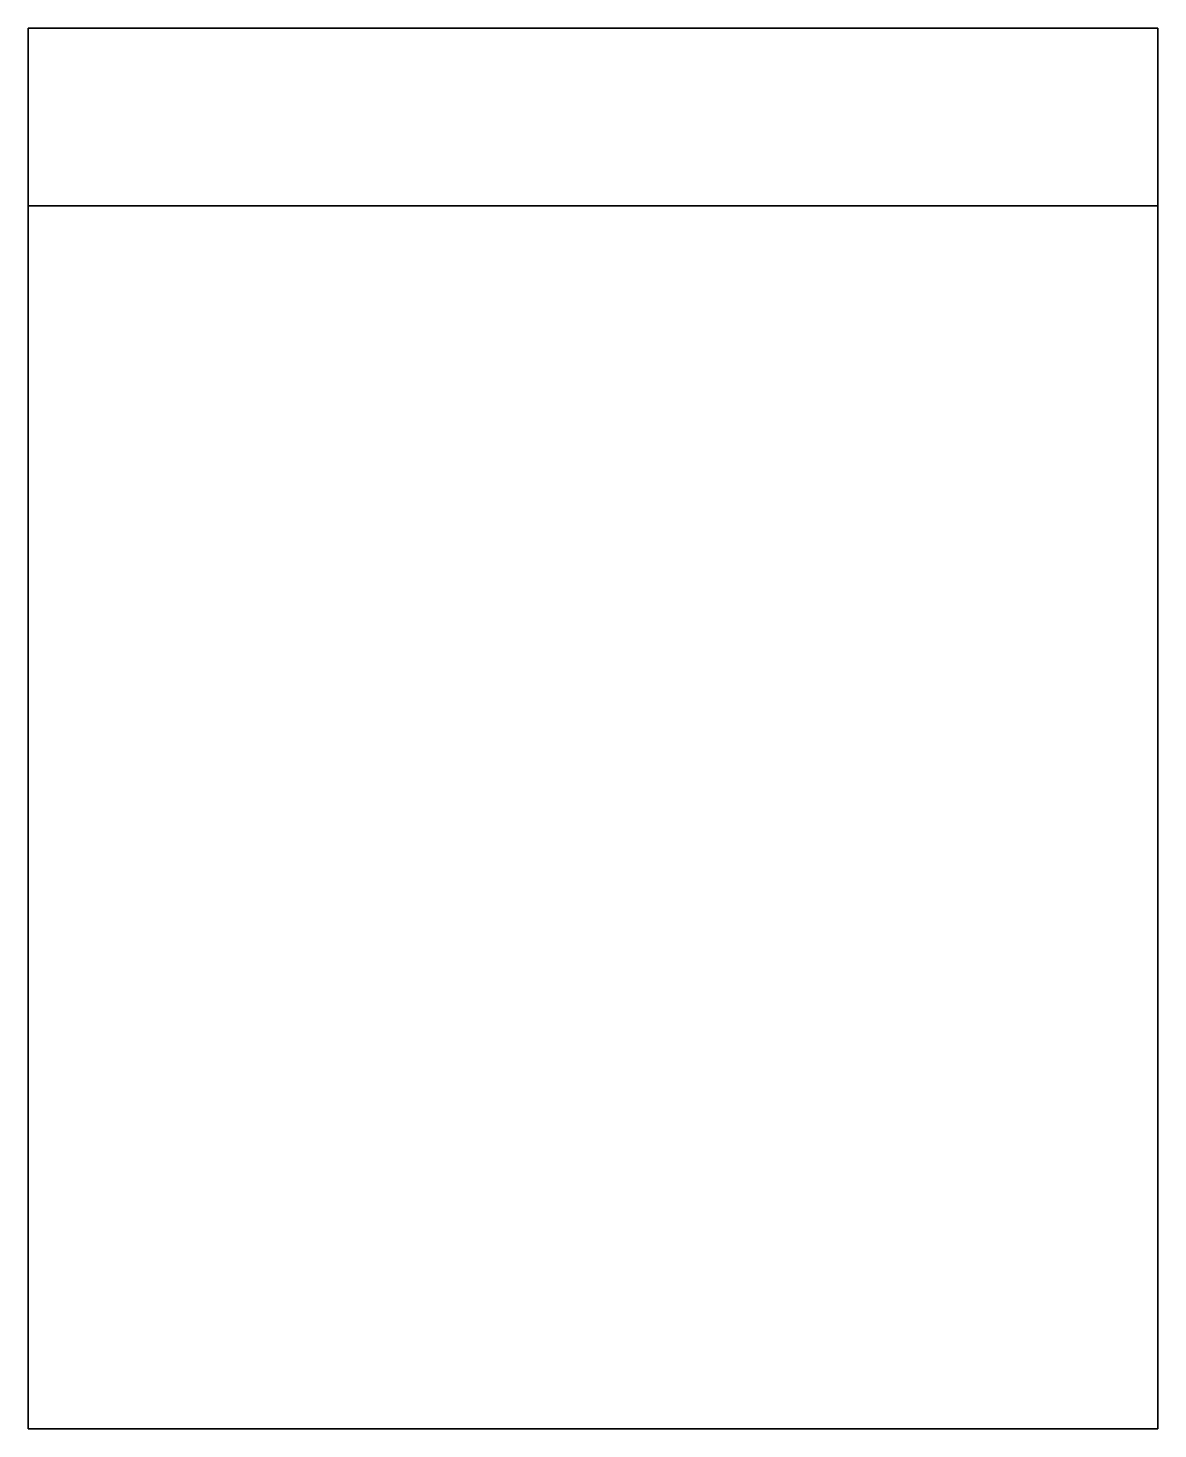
# Model space of a CAD drawing. Extents: x -2 to 2, y -4.33 to 0.63.
import ezdxf

# ---------------------------------------------------------------- set-up
doc = ezdxf.new("R2010")
doc.units = 0
doc.layers.add('RAMP', color=1, linetype='CONTINUOUS')

msp = doc.modelspace()

# ---------------------------------------------------------------- linework, layer by layer
at = {"layer": 'RAMP'}
for points in [[(-2, 0), (-2, -4.33, 2.37), (-2, -4.33, 2.85), (-2, 0.63, 0.22)], [(2, 0.63, 0.22), (2, 0), (-2, 0), (-2, 0.63, 0.22)], [(-2, 0.63, 0.22), (-2, -4.33, 2.85), (2, -4.33, 2.85), (2, 0.63, 0.22)], [(2, -4.33, 2.85), (2, -4.33, 2.37), (2, 0), (2, 0.63, 0.22)], [(2, 0), (2, -4.33, 2.37), (-2, -4.33, 2.37), (-2, 0)], [(-2, -4.33, 2.85), (-2, -4.33, 2.37), (2, -4.33, 2.37), (2, -4.33, 2.85)]]:
    msp.add_3dface(points, dxfattribs=at)

doc.saveas('drawing.dxf')
